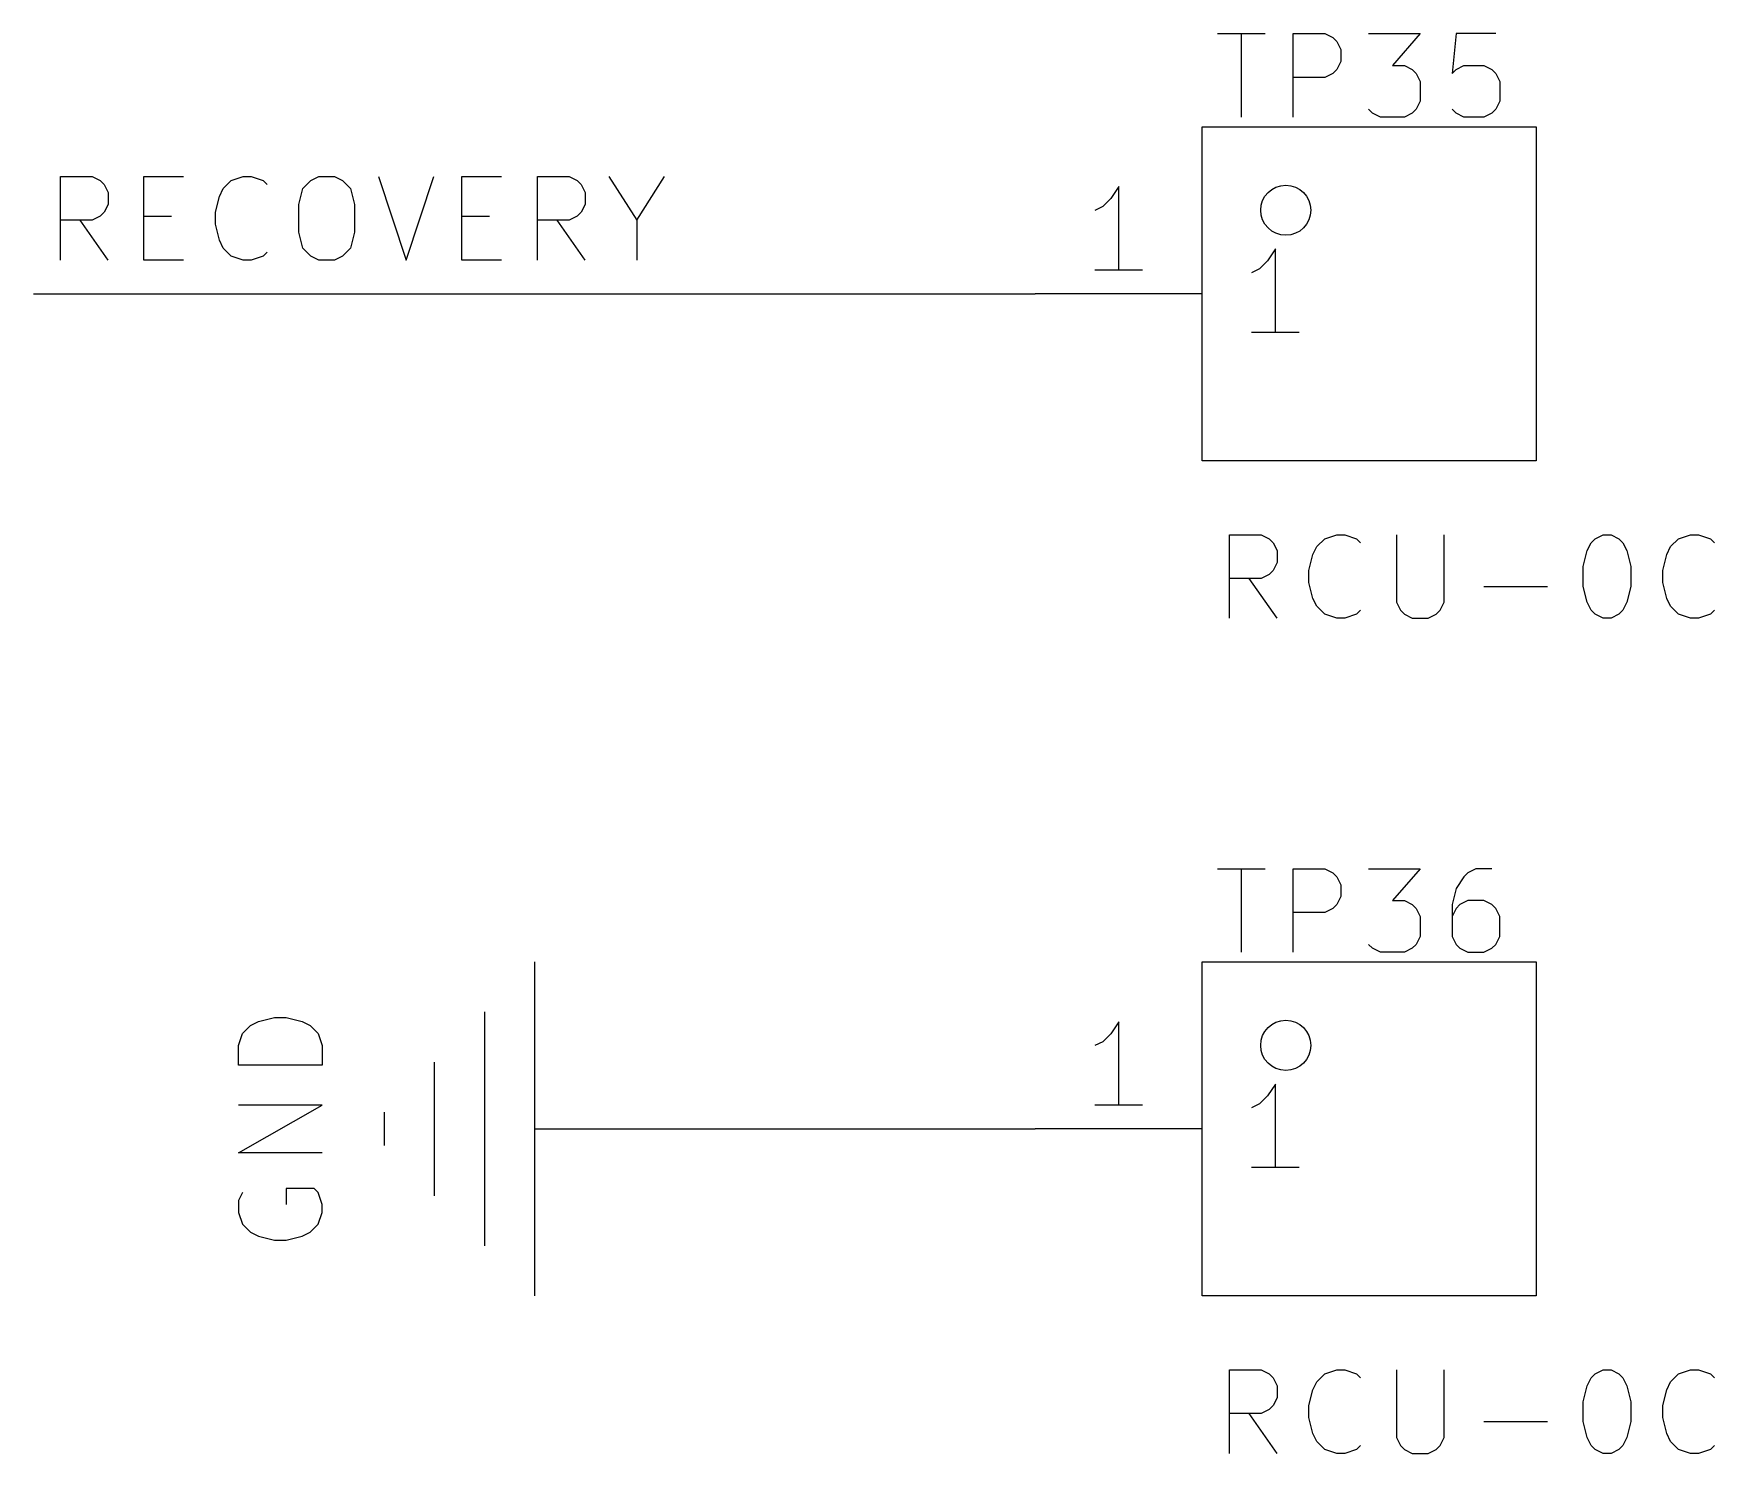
# Model space of a CAD drawing. Header units: millimetres. Extents: x 6 to 261, y -194 to -2.
# Drawn here: x 170.18 to 195.75, y -37.95 to -16.36 of the extents above; entities that cross this region are included whole.
import ezdxf

# ---------------------------------------------------------------- set-up
doc = ezdxf.new("R2010")
doc.units = ezdxf.units.MM
for name, color, linetype in [('GREENSIXTYFIVE', 129, 'CONTINUOUS'), ('LIGHTGREEN', 92, 'CONTINUOUS'), ('LIGHTRED', 12, 'CONTINUOUS'), ('RED', 14, 'CONTINUOUS'), ('REDSIX', 19, 'CONTINUOUS')]:
    doc.layers.add(name, color=color, linetype=linetype)

msp = doc.modelspace()

# ---------------------------------------------------------------- linework, layer by layer
at = {"layer": 'GREENSIXTYFIVE', "linetype": 'CONTINUOUS'}
for p, q in [((188.1921, -16.3644), (188.9178, -16.3644)), ((188.555, -17.6344), (188.555, -16.3644)), ((189.3411, -17.6344), (189.3411, -16.3644)), ((189.3411, -16.3644), (189.8249, -16.3644)), ((189.8249, -16.3644), (189.9459, -16.4249)), ((190.4902, -16.3644), (191.2764, -16.3644)), ((191.2764, -16.3644), (190.853, -16.8482)), ((191.8206, -16.3644), (191.7602, -16.9692)), ((192.4254, -16.3644), (191.8206, -16.3644)), ((189.9459, -16.4249), (190.0064, -16.4854)), ((190.0064, -16.4854), (190.0668, -16.6063)), ((190.0668, -16.6063), (190.0668, -16.7878)), ((190.0668, -16.7878), (190.0064, -16.9087)), ((190.853, -16.8482), (191.0345, -16.8482)), ((191.0345, -16.8482), (191.1554, -16.9087)), ((191.8206, -16.9087), (191.9416, -16.8482)), ((191.9416, -16.8482), (192.244, -16.8482)), ((192.244, -16.8482), (192.3649, -16.9087)), ((189.8249, -17.0297), (189.3411, -17.0297)), ((189.9459, -16.9692), (189.8249, -17.0297)), ((190.0064, -16.9087), (189.9459, -16.9692)), ((191.1554, -16.9087), (191.2159, -16.9692)), ((191.2159, -16.9692), (191.2764, -17.0901)), ((191.2764, -17.0901), (191.2764, -17.3925)), ((191.7602, -16.9692), (191.8206, -16.9087)), ((192.3649, -16.9087), (192.4254, -16.9692)), ((192.4254, -16.9692), (192.4859, -17.0901)), ((192.4859, -17.0901), (192.4859, -17.3925)), ((190.5507, -17.574), (190.4902, -17.5135)), ((190.6716, -17.6344), (190.5507, -17.574)), ((191.0345, -17.6344), (190.6716, -17.6344)), ((191.1554, -17.574), (191.0345, -17.6344)), ((191.2159, -17.5135), (191.1554, -17.574)), ((191.2764, -17.3925), (191.2159, -17.5135)), ((191.8206, -17.574), (191.7602, -17.5135)), ((191.9416, -17.6344), (191.8206, -17.574)), ((192.244, -17.6344), (191.9416, -17.6344)), ((192.3649, -17.574), (192.244, -17.6344)), ((192.4254, -17.5135), (192.3649, -17.574)), ((192.4859, -17.3925), (192.4254, -17.5135)), ((189.0727, -19.6375), (188.9518, -19.819)), ((189.0727, -20.9075), (189.0727, -19.6375)), ((188.8308, -19.9399), (188.7099, -20.0004)), ((188.9518, -19.819), (188.8308, -19.9399)), ((189.4356, -20.9075), (188.7099, -20.9075)), ((188.3735, -25.2544), (188.3735, -23.9844)), ((188.3735, -23.9844), (188.8573, -23.9844)), ((188.8573, -23.9844), (188.9783, -24.0449)), ((189.825, -24.0449), (190.0064, -23.9844)), ((190.0064, -23.9844), (190.1273, -23.9844)), ((190.1273, -23.9844), (190.3088, -24.0449)), ((190.9135, -23.9844), (190.9135, -25.0125)), ((191.6392, -25.0125), (191.6392, -23.9844)), ((193.9374, -24.0449), (194.0583, -23.9844)), ((194.0583, -23.9844), (194.1793, -23.9844)), ((194.1793, -23.9844), (194.3002, -24.0449)), ((195.2074, -24.0449), (195.3888, -23.9844)), ((195.3888, -23.9844), (195.5097, -23.9844)), ((195.5097, -23.9844), (195.6912, -24.0449)), ((188.9783, -24.0449), (189.0388, -24.1054)), ((189.0388, -24.1054), (189.0992, -24.2263)), ((189.0992, -24.2263), (189.0992, -24.4078)), ((189.5831, -24.5287), (189.6435, -24.2868)), ((189.6435, -24.2868), (189.704, -24.1659)), ((189.704, -24.1659), (189.825, -24.0449)), ((190.3088, -24.0449), (190.3692, -24.1054)), ((193.756, -24.4682), (193.8164, -24.2263)), ((193.8164, -24.2263), (193.8769, -24.1054)), ((193.8769, -24.1054), (193.9374, -24.0449)), ((194.3002, -24.0449), (194.3607, -24.1054)), ((194.3607, -24.1054), (194.4212, -24.2263)), ((194.4212, -24.2263), (194.4817, -24.4682)), ((194.9655, -24.5287), (195.0259, -24.2868)), ((195.0259, -24.2868), (195.0864, -24.1659)), ((195.0864, -24.1659), (195.2074, -24.0449)), ((195.6912, -24.0449), (195.7516, -24.1054)), ((189.0388, -24.5287), (188.9783, -24.5892)), ((189.0992, -24.4078), (189.0388, -24.5287)), ((189.5831, -24.7101), (189.5831, -24.5287)), ((193.756, -24.7706), (193.756, -24.4682)), ((194.4817, -24.4682), (194.4817, -24.7706)), ((194.9655, -24.7101), (194.9655, -24.5287)), ((188.8573, -24.6497), (188.3735, -24.6497)), ((189.0992, -25.2544), (188.6759, -24.6497)), ((188.9783, -24.5892), (188.8573, -24.6497)), ((189.6435, -24.952), (189.5831, -24.7101)), ((192.244, -24.7706), (193.2117, -24.7706)), ((193.8164, -25.0125), (193.756, -24.7706)), ((194.4817, -24.7706), (194.4212, -25.0125)), ((195.0259, -24.952), (194.9655, -24.7101)), ((189.704, -25.073), (189.6435, -24.952)), ((190.9135, -25.0125), (190.974, -25.1335)), ((191.5788, -25.1335), (191.6392, -25.0125)), ((193.8769, -25.1335), (193.8164, -25.0125)), ((194.4212, -25.0125), (194.3607, -25.1335)), ((195.0864, -25.073), (195.0259, -24.952)), ((189.825, -25.194), (189.704, -25.073)), ((190.0064, -25.2544), (189.825, -25.194)), ((190.1273, -25.2544), (190.0064, -25.2544)), ((190.3088, -25.194), (190.1273, -25.2544)), ((190.3692, -25.1335), (190.3088, -25.194)), ((190.974, -25.1335), (191.0345, -25.194)), ((191.0345, -25.194), (191.1554, -25.2544)), ((191.1554, -25.2544), (191.3973, -25.2544)), ((191.3973, -25.2544), (191.5183, -25.194)), ((191.5183, -25.194), (191.5788, -25.1335)), ((193.9374, -25.194), (193.8769, -25.1335)), ((194.0583, -25.2544), (193.9374, -25.194)), ((194.1793, -25.2544), (194.0583, -25.2544)), ((194.3002, -25.194), (194.1793, -25.2544)), ((194.3607, -25.1335), (194.3002, -25.194)), ((195.2074, -25.194), (195.0864, -25.073)), ((195.3888, -25.2544), (195.2074, -25.194)), ((195.5097, -25.2544), (195.3888, -25.2544)), ((195.6912, -25.194), (195.5097, -25.2544)), ((195.7516, -25.1335), (195.6912, -25.194)), ((188.1921, -29.0644), (188.9178, -29.0644)), ((188.555, -30.3344), (188.555, -29.0644)), ((189.3411, -30.3344), (189.3411, -29.0644)), ((189.3411, -29.0644), (189.8249, -29.0644)), ((189.8249, -29.0644), (189.9459, -29.1249)), ((189.9459, -29.1249), (190.0064, -29.1854)), ((190.4902, -29.0644), (191.2764, -29.0644)), ((191.2764, -29.0644), (190.853, -29.5482)), ((192.0021, -29.1249), (191.9416, -29.1854)), ((192.123, -29.0644), (192.0021, -29.1249)), ((192.3649, -29.0644), (192.123, -29.0644)), ((190.0064, -29.1854), (190.0668, -29.3063)), ((190.0668, -29.3063), (190.0668, -29.4878)), ((191.8206, -29.3668), (191.7602, -29.6087)), ((191.9416, -29.1854), (191.8206, -29.3668)), ((190.0064, -29.6087), (189.9459, -29.6692)), ((190.0668, -29.4878), (190.0064, -29.6087)), ((190.853, -29.5482), (191.0345, -29.5482)), ((191.0345, -29.5482), (191.1554, -29.6087)), ((191.1554, -29.6087), (191.2159, -29.6692)), ((191.7602, -29.6087), (191.7602, -30.0925)), ((191.8811, -29.6087), (191.8206, -29.6692)), ((192.0021, -29.5482), (191.8811, -29.6087)), ((192.244, -29.5482), (192.0021, -29.5482)), ((192.3649, -29.6087), (192.244, -29.5482)), ((192.4254, -29.6692), (192.3649, -29.6087)), ((189.8249, -29.7297), (189.3411, -29.7297)), ((189.9459, -29.6692), (189.8249, -29.7297)), ((191.2159, -29.6692), (191.2764, -29.7901)), ((191.2764, -29.7901), (191.2764, -30.0925)), ((191.8206, -29.6692), (191.7602, -29.7901)), ((192.4859, -29.7901), (192.4254, -29.6692)), ((192.4859, -30.0925), (192.4859, -29.7901)), ((191.2764, -30.0925), (191.2159, -30.2135)), ((191.7602, -30.0925), (191.8206, -30.2135)), ((192.4254, -30.2135), (192.4859, -30.0925)), ((190.5507, -30.274), (190.4902, -30.2135)), ((190.6716, -30.3344), (190.5507, -30.274)), ((191.0345, -30.3344), (190.6716, -30.3344)), ((191.1554, -30.274), (191.0345, -30.3344)), ((191.2159, -30.2135), (191.1554, -30.274)), ((191.8206, -30.2135), (191.8811, -30.274)), ((191.8811, -30.274), (192.0021, -30.3344)), ((192.0021, -30.3344), (192.244, -30.3344)), ((192.244, -30.3344), (192.3649, -30.274)), ((192.3649, -30.274), (192.4254, -30.2135)), ((173.3596, -31.5685), (173.4806, -31.4475)), ((173.4806, -31.4475), (173.6015, -31.387)), ((173.6015, -31.387), (173.8434, -31.3266)), ((173.8434, -31.3266), (174.0248, -31.3266)), ((174.0248, -31.3266), (174.2667, -31.387)), ((174.2667, -31.387), (174.3877, -31.4475)), ((174.3877, -31.4475), (174.5087, -31.5685)), ((173.2991, -31.7499), (173.3596, -31.5685)), ((174.5087, -31.5685), (174.5691, -31.7499)), ((173.2991, -32.0523), (173.2991, -31.7499)), ((174.5691, -31.7499), (174.5691, -32.0523)), ((174.5691, -32.0523), (173.2991, -32.0523)), ((189.0727, -32.3375), (188.9518, -32.519)), ((189.0727, -33.6075), (189.0727, -32.3375)), ((173.2991, -33.3828), (174.5691, -32.6571)), ((174.5691, -32.6571), (173.2991, -32.6571)), ((188.8308, -32.6399), (188.7099, -32.7004)), ((188.9518, -32.519), (188.8308, -32.6399)), ((174.5691, -33.3828), (173.2991, -33.3828)), ((189.4356, -33.6075), (188.7099, -33.6075)), ((173.3596, -33.9875), (173.2991, -34.1085)), ((174.4482, -33.9271), (174.0248, -33.9271)), ((174.0248, -33.9271), (174.0248, -34.169)), ((174.5087, -33.9875), (174.4482, -33.9271)), ((174.5691, -34.169), (174.5087, -33.9875)), ((173.2991, -34.1085), (173.2991, -34.2899)), ((174.5691, -34.2899), (174.5691, -34.169)), ((173.2991, -34.2899), (173.3596, -34.4713)), ((173.3596, -34.4713), (173.4806, -34.5923)), ((174.3877, -34.5923), (174.5087, -34.4713)), ((174.5087, -34.4713), (174.5691, -34.2899)), ((173.4806, -34.5923), (173.6015, -34.6528)), ((173.6015, -34.6528), (173.8434, -34.7132)), ((173.8434, -34.7132), (174.0248, -34.7132)), ((174.0248, -34.7132), (174.2667, -34.6528)), ((174.2667, -34.6528), (174.3877, -34.5923)), ((188.3735, -37.9544), (188.3735, -36.6844)), ((188.3735, -36.6844), (188.8573, -36.6844)), ((188.8573, -36.6844), (188.9783, -36.7449)), ((188.9783, -36.7449), (189.0388, -36.8054)), ((189.0388, -36.8054), (189.0992, -36.9263)), ((189.704, -36.8659), (189.825, -36.7449)), ((189.825, -36.7449), (190.0064, -36.6844)), ((190.0064, -36.6844), (190.1273, -36.6844)), ((190.1273, -36.6844), (190.3088, -36.7449)), ((190.3088, -36.7449), (190.3692, -36.8054)), ((190.9135, -36.6844), (190.9135, -37.7125)), ((191.6392, -37.7125), (191.6392, -36.6844)), ((193.8164, -36.9263), (193.8769, -36.8054)), ((193.8769, -36.8054), (193.9374, -36.7449)), ((193.9374, -36.7449), (194.0583, -36.6844)), ((194.0583, -36.6844), (194.1793, -36.6844)), ((194.1793, -36.6844), (194.3002, -36.7449)), ((194.3002, -36.7449), (194.3607, -36.8054)), ((194.3607, -36.8054), (194.4212, -36.9263)), ((195.0864, -36.8659), (195.2074, -36.7449)), ((195.2074, -36.7449), (195.3888, -36.6844)), ((195.3888, -36.6844), (195.5097, -36.6844)), ((195.5097, -36.6844), (195.6912, -36.7449)), ((195.6912, -36.7449), (195.7516, -36.8054)), ((189.0992, -36.9263), (189.0992, -37.1078)), ((189.5831, -37.2287), (189.6435, -36.9868)), ((189.6435, -36.9868), (189.704, -36.8659)), ((193.756, -37.1682), (193.8164, -36.9263)), ((194.4212, -36.9263), (194.4817, -37.1682)), ((194.9655, -37.2287), (195.0259, -36.9868)), ((195.0259, -36.9868), (195.0864, -36.8659)), ((188.9783, -37.2892), (188.8573, -37.3497)), ((189.0388, -37.2287), (188.9783, -37.2892)), ((189.0992, -37.1078), (189.0388, -37.2287)), ((189.5831, -37.4101), (189.5831, -37.2287)), ((193.756, -37.4706), (193.756, -37.1682)), ((194.4817, -37.1682), (194.4817, -37.4706)), ((194.9655, -37.4101), (194.9655, -37.2287)), ((188.8573, -37.3497), (188.3735, -37.3497)), ((189.0992, -37.9544), (188.6759, -37.3497)), ((189.6435, -37.652), (189.5831, -37.4101)), ((192.244, -37.4706), (193.2117, -37.4706)), ((193.8164, -37.7125), (193.756, -37.4706)), ((194.4817, -37.4706), (194.4212, -37.7125)), ((195.0259, -37.652), (194.9655, -37.4101)), ((189.704, -37.773), (189.6435, -37.652)), ((189.825, -37.894), (189.704, -37.773)), ((190.3692, -37.8335), (190.3088, -37.894)), ((190.9135, -37.7125), (190.974, -37.8335)), ((190.974, -37.8335), (191.0345, -37.894)), ((191.5183, -37.894), (191.5788, -37.8335)), ((191.5788, -37.8335), (191.6392, -37.7125)), ((193.8769, -37.8335), (193.8164, -37.7125)), ((193.9374, -37.894), (193.8769, -37.8335)), ((194.3607, -37.8335), (194.3002, -37.894)), ((194.4212, -37.7125), (194.3607, -37.8335)), ((195.0864, -37.773), (195.0259, -37.652)), ((195.2074, -37.894), (195.0864, -37.773)), ((195.7516, -37.8335), (195.6912, -37.894)), ((190.0064, -37.9544), (189.825, -37.894)), ((190.1273, -37.9544), (190.0064, -37.9544)), ((190.3088, -37.894), (190.1273, -37.9544)), ((191.0345, -37.894), (191.1554, -37.9544)), ((191.1554, -37.9544), (191.3973, -37.9544)), ((191.3973, -37.9544), (191.5183, -37.894)), ((194.0583, -37.9544), (193.9374, -37.894)), ((194.1793, -37.9544), (194.0583, -37.9544)), ((194.3002, -37.894), (194.1793, -37.9544)), ((195.3888, -37.9544), (195.2074, -37.894)), ((195.5097, -37.9544), (195.3888, -37.9544)), ((195.6912, -37.894), (195.5097, -37.9544))]:
    msp.add_line(p, q, dxfattribs=at)
at = {"layer": 'LIGHTGREEN', "linetype": 'CONTINUOUS'}
for p, q in [((170.18, -20.32), (185.42, -20.32)), ((180.34, -33.02), (185.42, -33.02))]:
    msp.add_line(p, q, dxfattribs=at)
at = {"layer": 'LIGHTRED', "linetype": 'CONTINUOUS'}
for p, q in [((186.5691, -18.8728), (186.4481, -18.9937)), ((186.69, -18.6913), (186.5691, -18.8728)), ((186.69, -19.9613), (186.69, -18.6913)), ((186.4481, -18.9937), (186.3272, -19.0542)), ((187.0529, -19.9613), (186.3272, -19.9613)), ((186.69, -31.3913), (186.5691, -31.5728)), ((186.69, -32.6613), (186.69, -31.3913)), ((186.4481, -31.6937), (186.3272, -31.7542)), ((186.5691, -31.5728), (186.4481, -31.6937)), ((187.0529, -32.6613), (186.3272, -32.6613))]:
    msp.add_line(p, q, dxfattribs=at)
at = {"layer": 'RED', "linetype": 'CONTINUOUS'}
for p, q in [((187.96, -22.86), (187.96, -17.78)), ((187.96, -17.78), (193.04, -17.78)), ((193.04, -17.78), (193.04, -22.86)), ((187.96, -20.32), (185.42, -20.32)), ((193.04, -22.86), (187.96, -22.86)), ((177.8, -30.48), (177.8, -35.56)), ((187.96, -35.56), (187.96, -30.48)), ((187.96, -30.48), (193.04, -30.48)), ((193.04, -30.48), (193.04, -35.56)), ((177.038, -31.242), (177.038, -34.798)), ((176.276, -32.004), (176.276, -34.036)), ((175.514, -32.766), (175.514, -33.274)), ((177.8, -33.02), (180.34, -33.02)), ((187.96, -33.02), (185.42, -33.02)), ((193.04, -35.56), (187.96, -35.56))]:
    msp.add_line(p, q, dxfattribs=at)
at = {"layer": 'RED'}
for centre in [(189.23, -19.05), (189.23, -31.75)]:
    msp.add_circle(centre, 0.381, dxfattribs=at)
at = {"layer": 'REDSIX', "linetype": 'CONTINUOUS'}
for p, q in [((170.5867, -19.8069), (170.5867, -18.5369)), ((170.5867, -18.5369), (171.0705, -18.5369)), ((171.0705, -18.5369), (171.1915, -18.5974)), ((171.1915, -18.5974), (171.252, -18.6579)), ((171.252, -18.6579), (171.3124, -18.7788)), ((171.8567, -19.8069), (171.8567, -18.5369)), ((171.8567, -18.5369), (172.4615, -18.5369)), ((173.0662, -18.7184), (173.1872, -18.5974)), ((173.1872, -18.5974), (173.3686, -18.5369)), ((173.3686, -18.5369), (173.4895, -18.5369)), ((173.4895, -18.5369), (173.671, -18.5974)), ((173.671, -18.5974), (173.7314, -18.6579)), ((174.2757, -18.7184), (174.3967, -18.5974)), ((174.3967, -18.5974), (174.5176, -18.5369)), ((174.5176, -18.5369), (174.7595, -18.5369)), ((174.7595, -18.5369), (174.8805, -18.5974)), ((174.8805, -18.5974), (175.0014, -18.7184)), ((175.4248, -18.5369), (175.8481, -19.8069)), ((175.8481, -19.8069), (176.2715, -18.5369)), ((176.6948, -19.8069), (176.6948, -18.5369)), ((176.6948, -18.5369), (177.2996, -18.5369)), ((177.8438, -19.8069), (177.8438, -18.5369)), ((177.8438, -18.5369), (178.3276, -18.5369)), ((178.3276, -18.5369), (178.4486, -18.5974)), ((178.4486, -18.5974), (178.5091, -18.6579)), ((178.5091, -18.6579), (178.5695, -18.7788)), ((178.9324, -18.5369), (179.3557, -19.2022)), ((179.3557, -19.2022), (179.7791, -18.5369)), ((171.3124, -18.7788), (171.3124, -18.9603)), ((172.9453, -19.0812), (173.0057, -18.8393)), ((173.0057, -18.8393), (173.0662, -18.7184)), ((174.2153, -18.9603), (174.2757, -18.7184)), ((175.0014, -18.7184), (175.0619, -18.9603)), ((178.5695, -18.7788), (178.5695, -18.9603)), ((171.1915, -19.1417), (171.0705, -19.2022)), ((171.252, -19.0812), (171.1915, -19.1417)), ((171.3124, -18.9603), (171.252, -19.0812)), ((171.8567, -19.1417), (172.2801, -19.1417)), ((172.9453, -19.2626), (172.9453, -19.0812)), ((174.2153, -19.3836), (174.2153, -18.9603)), ((175.0619, -18.9603), (175.0619, -19.3836)), ((176.6948, -19.1417), (177.1182, -19.1417)), ((178.4486, -19.1417), (178.3276, -19.2022)), ((178.5091, -19.0812), (178.4486, -19.1417)), ((178.5695, -18.9603), (178.5091, -19.0812)), ((171.0705, -19.2022), (170.5867, -19.2022)), ((171.3124, -19.8069), (170.8891, -19.2022)), ((173.0057, -19.5045), (172.9453, -19.2626)), ((174.2757, -19.6255), (174.2153, -19.3836)), ((175.0619, -19.3836), (175.0014, -19.6255)), ((178.3276, -19.2022), (177.8438, -19.2022)), ((178.5695, -19.8069), (178.1462, -19.2022)), ((179.3557, -19.2022), (179.3557, -19.8069)), ((173.0662, -19.6255), (173.0057, -19.5045)), ((173.1872, -19.7465), (173.0662, -19.6255)), ((173.7314, -19.686), (173.671, -19.7465)), ((174.3967, -19.7465), (174.2757, -19.6255)), ((175.0014, -19.6255), (174.8805, -19.7465)), ((172.4615, -19.8069), (171.8567, -19.8069)), ((173.3686, -19.8069), (173.1872, -19.7465)), ((173.4895, -19.8069), (173.3686, -19.8069)), ((173.671, -19.7465), (173.4895, -19.8069)), ((174.5176, -19.8069), (174.3967, -19.7465)), ((174.7595, -19.8069), (174.5176, -19.8069)), ((174.8805, -19.7465), (174.7595, -19.8069)), ((177.2996, -19.8069), (176.6948, -19.8069))]:
    msp.add_line(p, q, dxfattribs=at)

doc.saveas('drawing.dxf')
